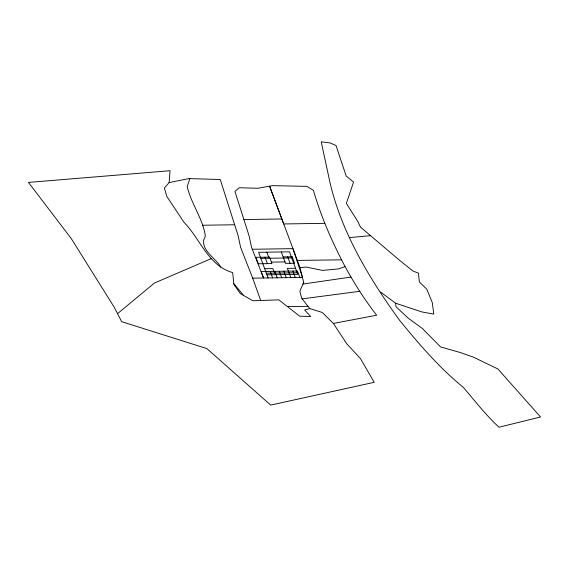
<?xml version="1.0" encoding="UTF-8"?>
<svg xmlns="http://www.w3.org/2000/svg" width="569" height="569" viewBox="0 0 569 569"><rect width="100%" height="100%" fill="white"/><g stroke="black" fill="none" stroke-linecap="round" stroke-linejoin="round"><path stroke-width="0.85" d="M169.121 182.606L170.024 170.721L28.45 182.421L71.232 238.532L114.298 307.36L121.645 321.663L206.867 348.584L270.688 405.092L374.203 382.325L360.575 358.733L346.841 343.868L333.391 323.448L322.317 312.481L309.771 308.583L304.628 310.013L310.674 316.499L299.714 316.193L278.831 299.863L252.821 300.752L240.296 293.561L233.831 284.251L232.7 272.601C208.012 265.623 200.444 239.03 183.993 222.301L166.774 196.355L164.37 188.026L169.121 182.606L188.88 178.595L220.239 179.505L238.048 235.452L240.63 247.38L252.679 278.17L260.716 300.482M189.854 178.623L187.222 186.604C191.092 203.51 202.521 218.19 205.253 235.225A16.871 10.818 15.8 0 1 203.851 239.393C201.412 250.965 215.921 258.205 220.808 267.174M299.835 277.466L297.452 271L261.185 271.541L263.561 278.006L251.619 247.607L249.08 235.836L234.94 191.433L239.236 187.742L257.878 188.282L269.585 186.163L300.027 267.594L303.697 282.359L299.842 291.271L301.677 298.263L309.771 308.583M303.697 282.359L302.971 284.038L351.016 277.06M117.527 313.654L154.427 283.049L211.469 258.525M333.391 323.448L376.657 315.219C364.757 299.97 354.338 283.568 345.077 266.605L338.377 268.917L322.595 270.41L306.342 267.11L300.027 267.594M302.16 298.881L359.828 291.285M349.359 237.622L370.554 235.644M243.888 219.542L281.854 218.98M324.828 223.347L283.711 223.951L269.585 186.163L272.494 185.636L306.876 186.376L313.455 190.345C321.023 216.91 332.282 242.181 345.077 266.605M202.806 225.246L234.648 224.769M252.245 249.265L292.95 248.66L302.473 277.43L252.679 278.17M260.865 258.376L269.045 258.255L266.804 252.167M269.962 258.241L291.733 257.921M271.392 262.124L284.991 261.918M264.677 268.724L272.857 268.596L274.514 273.106M295.546 268.262L287.366 268.383L289.024 272.892M266.335 273.234L297.203 272.771M266.918 274.813L297.786 274.35L289.493 251.832L258.625 252.287L268.099 277.942M297.338 260.396L341.685 259.841M287.359 306.527L308.007 306.342M395.647 303.22L421.807 311.919L433.777 314.095L432.305 302.672L426.842 289.23L419.325 281.961L418.428 273.148L412.987 271.029L399.95 260.638L360.483 227.109L357.666 221.199L346.357 203.418L353.548 182.137L346.151 175.942L336.016 145.515L330.184 142.968L321.215 141.788L329.984 182.542C341.869 233.162 369.253 278.333 399.346 319.991C418.862 343.996 439.296 367.702 463.287 387.347C474.937 400.889 485.812 415.086 499.013 427.212L540.55 416.992L497.911 368.975L473.693 357.275L460.385 352.552L440.541 346.912L422.376 328.484L408.336 318.277L395.96 306.719L395.647 303.22L380.554 292.032M243.603 295.46L233.759 283.518M287.679 256.847L290.062 263.312M292.921 271.072L295.297 277.537M288.383 271.136L290.766 277.601M281.314 251.953L283.554 258.042M283.853 271.207L286.228 277.672M279.315 271.271L281.698 277.736M274.784 271.342L277.167 277.807M265.012 257.181L267.394 263.646M270.254 271.406L272.629 277.871M269.55 257.117L255.95 257.316L258.326 263.781L271.925 263.582L269.55 257.117M292.217 256.783L283.149 256.918L285.531 263.383L294.6 263.248L292.217 256.783"/></g></svg>
